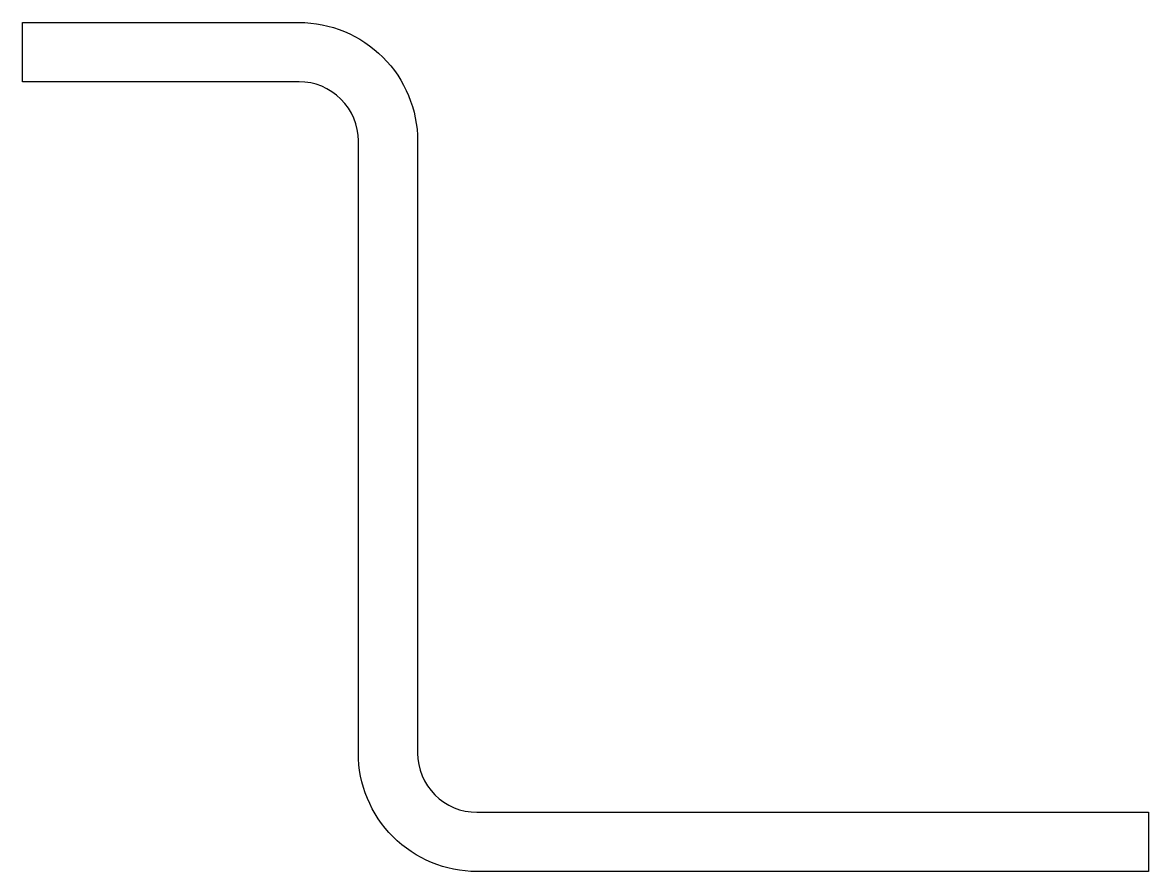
# Model space of a CAD drawing. Extents: x 138.7 to 195.7, y 202.2 to 245.2.
import ezdxf

# ---------------------------------------------------------------- set-up
doc = ezdxf.new("R2010")
doc.units = 0
doc.layers.get('0').update_dxf_attribs({"linetype": 'CONTINUOUS'})

msp = doc.modelspace()

# ---------------------------------------------------------------- linework, layer by layer
msp.add_lwpolyline([(155.692, 208.206), (155.692, 239.206, 0.414214), (152.692, 242.206), (138.692, 242.206), (138.692, 245.206), (152.692, 245.206, -0.414214), (158.692, 239.206), (158.692, 208.206, 0.414214), (161.692, 205.206), (195.692, 205.206), (195.692, 202.206), (161.692, 202.206, -0.414214)], format="xyb", close=True)

doc.saveas('drawing.dxf')
